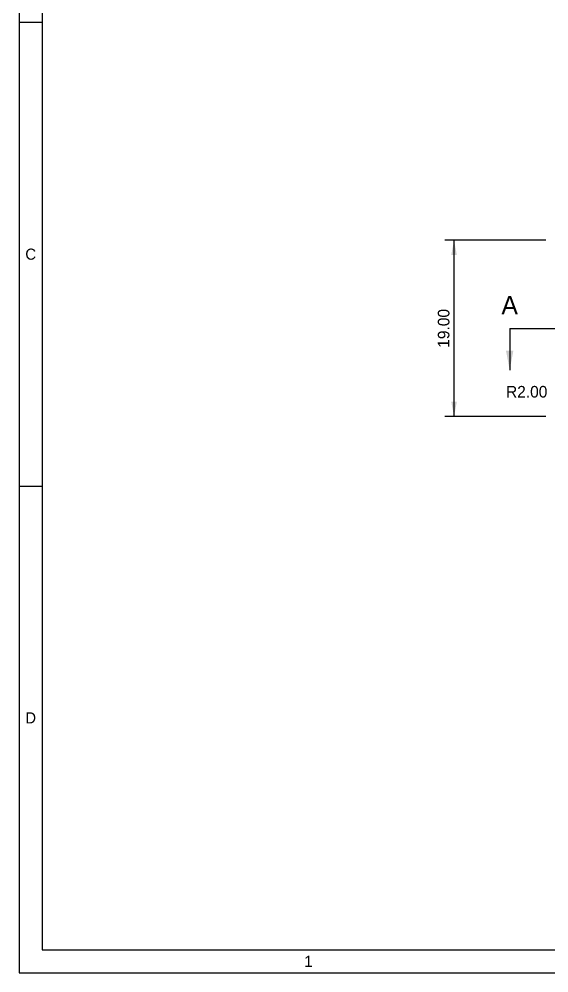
# Model space of a CAD drawing. Header units: millimetres. Extents: x 5 to 604, y -76 to 415.
# Drawn here: x 5 to 119.3, y 5 to 210.7 of the extents above; entities that cross this region are included whole.
import ezdxf
from ezdxf.enums import TextEntityAlignment as Align

# ---------------------------------------------------------------- set-up
doc = ezdxf.new("R2010")
doc.units = ezdxf.units.MM
doc.linetypes.add('PHANTOM', pattern=[21, 11, -2, 2, -2, 2, -2])
for name, color, linetype in [('CUT', 1, 'PHANTOM'), ('DIM', 3, 'CONTINUOUS'), ('FRAME', 7, 'CONTINUOUS'), ('TEXT', 3, 'CONTINUOUS'), ('TITLE', 7, 'CONTINUOUS')]:
    doc.layers.add(name, color=color, linetype=linetype)

msp = doc.modelspace()

# ---------------------------------------------------------------- linework, layer by layer
at = {"layer": 'CUT'}
for q in [(124.8, 144), (110.8, 135)]:
    msp.add_line((110.8, 144), q, dxfattribs=at)
msp.add_solid([(110.8, 135), (111.598, 139.2), (110.002, 139.2)], dxfattribs=at)
at = {"layer": 'DIM'}
for p, q in [((118.6, 163), (96.8, 163)), ((98.8, 125), (98.8, 163)), ((118.6, 125), (96.8, 125))]:
    msp.add_line(p, q, dxfattribs=at)
for points in [[(98.8, 163), (98.192, 159.8), (99.408, 159.8)], [(98.8, 125), (99.408, 128.2), (98.192, 128.2)]]:
    msp.add_solid(points, dxfattribs=at)
at = {"layer": 'FRAME'}
for p, q in [((10, 410), (10, 10)), ((10, 10), (584, 10))]:
    msp.add_line(p, q, dxfattribs=at)
at = {"layer": 'TITLE'}
for p, q in [((5, 415), (5, 5)), ((5, 210), (10, 210)), ((5, 110), (10, 110)), ((5, 5), (589, 5))]:
    msp.add_line(p, q, dxfattribs=at)

# ---------------------------------------------------------------- texts
at = {"layer": 'TEXT'}
msp.add_text('A', height=4, dxfattribs=at).set_placement((110.8, 149), align=Align.MIDDLE_CENTER)
msp.add_text('19.00', height=2.5, rotation=90, dxfattribs=at).set_placement((97.8, 144), align=Align.CENTER)
msp.add_text('R2.00', height=2.5, dxfattribs=at).set_placement((118.926165, 129.082884), align=Align.RIGHT)
at = {"layer": 'TITLE'}
for s, p in [('C', (7.5, 160)), ('D', (7.5, 60)), ('1', (67.4, 7.5))]:
    msp.add_text(s, height=2.4, dxfattribs=at).set_placement(p, align=Align.MIDDLE_CENTER)

doc.saveas('drawing.dxf')
